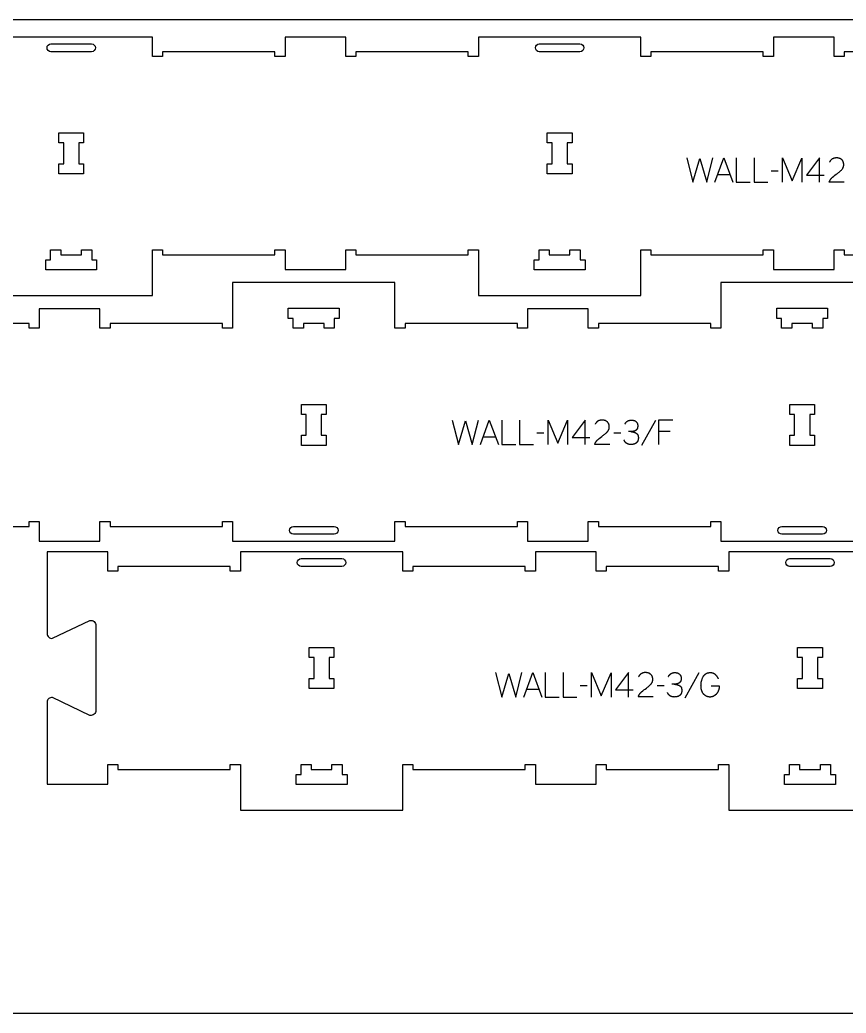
# Model space of a CAD drawing. Extents: x -13885 to -10701, y -27186 to -19593.
# Drawn here: x -12674 to -11659, y -24157 to -22937 of the extents above; entities that cross this region are included whole.
import ezdxf

# ---------------------------------------------------------------- set-up
doc = ezdxf.new("R2010")
doc.units = 0
for name, color, linetype in [('0_SHEET_SPRUCEPLY_2440X122', 1, 'CONTINUOUS'), ('1_ANYTOOL_1MMDEEP_LABELS_S', 2, 'CONTINUOUS'), ('3_ANYTOOL_CUTTHROUGH_INSID', 4, 'CONTINUOUS'), ('4_ANYTOOL_CUTTHROUGH_OUTSI', 5, 'CONTINUOUS')]:
    doc.layers.add(name, color=color, linetype=linetype)

msp = doc.modelspace()

# ---------------------------------------------------------------- linework, layer by layer
at = {"layer": '0_SHEET_SPRUCEPLY_2440X122'}
msp.add_lwpolyline([(-13513.1, -22936.7), (-13513.1, -24156.7), (-11073.1, -24156.7), (-11073.1, -22936.7)], close=True, dxfattribs=at)
at = {"layer": '1_ANYTOOL_1MMDEEP_LABELS_S'}
for points in [[(-11854.7, -23106.2), (-11847, -23136.2), (-11838.6, -23107.1), (-11830.1, -23136.2), (-11822.6, -23106.2)], [(-11820, -23136.2), (-11809.1, -23106.2), (-11798.1, -23136.2)], [(-11793.8, -23106.2), (-11793.8, -23136.2), (-11776.7, -23136.2)], [(-11772, -23106.2), (-11772, -23136.2), (-11754.9, -23136.2)], [(-11737.1, -23136.2), (-11737.1, -23106.2), (-11725.1, -23134.6), (-11713.1, -23106.4), (-11713.1, -23136.2)], [(-11691.5, -23136.2), (-11691.5, -23106.2), (-11707.5, -23127.6)], [(-11661.3, -23136.2), (-11679.6, -23136.2), (-11679.5, -23135.7), (-11679.4, -23135.5), (-11679.3, -23135.3), (-11679.2, -23135), (-11679.1, -23134.8), (-11679, -23134.6), (-11678.9, -23134.4), (-11678.8, -23134.2), (-11678.7, -23134), (-11678.6, -23133.8), (-11678.5, -23133.6), (-11678.4, -23133.4), (-11678.3, -23133.2), (-11678.2, -23133), (-11678, -23132.8), (-11677.9, -23132.6), (-11677.8, -23132.4), (-11677.6, -23132.2), (-11677.5, -23132), (-11677.4, -23131.8), (-11677.2, -23131.7), (-11677.1, -23131.5), (-11676.9, -23131.3), (-11676.8, -23131.1), (-11676.6, -23131), (-11676.4, -23130.8), (-11676.3, -23130.6), (-11676.1, -23130.5), (-11675.9, -23130.3), (-11675.6, -23130), (-11674.1, -23128.8), (-11672.6, -23127.6), (-11671.1, -23126.4), (-11669.6, -23125.3), (-11668.8, -23124.8), (-11668.1, -23124.2), (-11667.4, -23123.6), (-11666.7, -23123), (-11666, -23122.4), (-11665.4, -23121.8), (-11664.7, -23121.2), (-11664.1, -23120.6), (-11664, -23120.4), (-11663.8, -23120.3), (-11663.7, -23120.1), (-11663.6, -23120), (-11663.5, -23119.8), (-11663.3, -23119.6), (-11663.2, -23119.5), (-11663.1, -23119.3), (-11663, -23119.1), (-11662.9, -23118.9), (-11662.8, -23118.8), (-11662.7, -23118.6), (-11662.6, -23118.4), (-11662.5, -23118.2), (-11662.4, -23118), (-11662.4, -23117.8), (-11662.3, -23117.6), (-11662.2, -23117.4), (-11662.2, -23117.2), (-11662.1, -23117), (-11662.1, -23116.8), (-11662, -23116.6), (-11662, -23116.4), (-11661.9, -23116.2), (-11661.9, -23116), (-11661.9, -23115.8), (-11661.8, -23115.6), (-11661.8, -23115.4), (-11661.8, -23115.1), (-11661.8, -23114.9), (-11661.8, -23114.7), (-11661.8, -23114.5), (-11661.8, -23114.2), (-11661.8, -23114), (-11661.8, -23113.7), (-11661.8, -23113.5), (-11661.8, -23113.3), (-11661.9, -23113), (-11661.9, -23112.8), (-11661.9, -23112.6), (-11662, -23112.4), (-11662, -23112.1), (-11662.1, -23111.9), (-11662.1, -23111.7), (-11662.2, -23111.5), (-11662.3, -23111.3), (-11662.3, -23111.1), (-11662.4, -23110.9), (-11662.5, -23110.7), (-11662.6, -23110.6), (-11662.7, -23110.4), (-11662.8, -23110.2), (-11662.9, -23110), (-11663, -23109.8), (-11663.1, -23109.7), (-11663.2, -23109.5), (-11663.3, -23109.4), (-11663.4, -23109.2), (-11663.6, -23109), (-11663.7, -23108.9), (-11663.9, -23108.8), (-11664, -23108.6), (-11664.1, -23108.5), (-11664.3, -23108.3), (-11664.5, -23108.2), (-11664.6, -23108.1), (-11664.8, -23108), (-11665, -23107.9), (-11665.1, -23107.7), (-11665.3, -23107.6), (-11665.5, -23107.5), (-11665.7, -23107.4), (-11665.8, -23107.3), (-11666, -23107.2), (-11666.2, -23107.1), (-11666.4, -23107.1), (-11666.6, -23107), (-11666.8, -23106.9), (-11667, -23106.8), (-11667.2, -23106.8), (-11667.4, -23106.7), (-11667.6, -23106.6), (-11667.8, -23106.6), (-11668, -23106.5), (-11668.2, -23106.5), (-11668.4, -23106.5), (-11668.6, -23106.4), (-11668.8, -23106.4), (-11669.1, -23106.3), (-11669.3, -23106.3), (-11669.5, -23106.3), (-11669.7, -23106.3), (-11670, -23106.3), (-11670.2, -23106.3), (-11670.7, -23106.2), (-11671.1, -23106.3), (-11671.4, -23106.3), (-11671.8, -23106.3), (-11672.1, -23106.3), (-11672.5, -23106.4), (-11672.8, -23106.4), (-11673.1, -23106.5), (-11673.4, -23106.6), (-11673.8, -23106.6), (-11673.9, -23106.7), (-11674.1, -23106.7), (-11674.2, -23106.8), (-11674.4, -23106.8), (-11674.5, -23106.9), (-11674.7, -23107), (-11674.8, -23107), (-11674.9, -23107.1), (-11675.1, -23107.2), (-11675.2, -23107.2), (-11675.4, -23107.3), (-11675.5, -23107.4), (-11675.6, -23107.4), (-11675.8, -23107.5), (-11675.9, -23107.6), (-11676, -23107.7), (-11676.2, -23107.8), (-11676.3, -23107.9), (-11676.4, -23107.9), (-11676.5, -23108), (-11676.7, -23108.1), (-11676.8, -23108.2), (-11676.9, -23108.3), (-11677, -23108.4), (-11677.1, -23108.5), (-11677.2, -23108.7), (-11677.4, -23108.8), (-11677.5, -23108.9), (-11677.6, -23109), (-11677.7, -23109.1), (-11677.8, -23109.2), (-11677.9, -23109.4), (-11678.1, -23109.6), (-11678.3, -23109.9), (-11678.5, -23110.1), (-11678.7, -23110.4), (-11678.8, -23110.7), (-11679, -23111), (-11679.2, -23111.3)], [(-11816.5, -23126.7), (-11801.6, -23126.7)], [(-11742.2, -23122.4), (-11751, -23122.4)], [(-11707.5, -23127.6), (-11685.7, -23127.6)], [(-12142.8, -23428.3), (-12135, -23458.3), (-12126.6, -23429.2), (-12118.1, -23458.3), (-12110.6, -23428.3)], [(-12108, -23458.3), (-12097.2, -23428.3), (-12086.1, -23458.3)], [(-12081.8, -23428.3), (-12081.8, -23458.3), (-12064.7, -23458.3)], [(-12060, -23428.3), (-12060, -23458.3), (-12042.9, -23458.3)], [(-12025.1, -23458.3), (-12025.1, -23428.3), (-12013.1, -23456.7), (-12001.1, -23428.4), (-12001.1, -23458.3)], [(-11979.6, -23458.3), (-11979.5, -23428.2), (-11995.5, -23449.6)], [(-11949.3, -23458.2), (-11967.6, -23458.2), (-11967.5, -23457.7), (-11967.4, -23457.5), (-11967.3, -23457.3), (-11967.2, -23457.1), (-11967.2, -23456.9), (-11967.1, -23456.6), (-11967, -23456.4), (-11966.9, -23456.2), (-11966.8, -23456), (-11966.7, -23455.8), (-11966.5, -23455.6), (-11966.4, -23455.4), (-11966.3, -23455.2), (-11966.2, -23455), (-11966.1, -23454.8), (-11965.9, -23454.6), (-11965.8, -23454.4), (-11965.7, -23454.3), (-11965.5, -23454.1), (-11965.4, -23453.9), (-11965.2, -23453.7), (-11965.1, -23453.5), (-11964.9, -23453.4), (-11964.8, -23453.2), (-11964.6, -23453), (-11964.5, -23452.8), (-11964.3, -23452.7), (-11964.1, -23452.5), (-11963.9, -23452.4), (-11963.6, -23452), (-11962.1, -23450.8), (-11960.6, -23449.6), (-11959.1, -23448.5), (-11957.6, -23447.4), (-11956.8, -23446.8), (-11956.1, -23446.2), (-11955.4, -23445.6), (-11954.7, -23445.1), (-11954, -23444.5), (-11953.4, -23443.9), (-11952.8, -23443.3), (-11952.2, -23442.6), (-11952, -23442.5), (-11951.9, -23442.3), (-11951.7, -23442.2), (-11951.6, -23442), (-11951.5, -23441.8), (-11951.4, -23441.7), (-11951.2, -23441.5), (-11951.1, -23441.3), (-11951, -23441.1), (-11950.9, -23441), (-11950.8, -23440.8), (-11950.7, -23440.6), (-11950.6, -23440.4), (-11950.6, -23440.2), (-11950.5, -23440.1), (-11950.4, -23439.9), (-11950.3, -23439.7), (-11950.3, -23439.5), (-11950.2, -23439.3), (-11950.1, -23439.1), (-11950.1, -23438.9), (-11950, -23438.7), (-11950, -23438.5), (-11950, -23438.3), (-11949.9, -23438), (-11949.9, -23437.8), (-11949.9, -23437.6), (-11949.8, -23437.4), (-11949.8, -23437.2), (-11949.8, -23437), (-11949.8, -23436.7), (-11949.8, -23436.5), (-11949.8, -23436.3), (-11949.8, -23436), (-11949.8, -23435.8), (-11949.9, -23435.5), (-11949.9, -23435.3), (-11949.9, -23435.1), (-11949.9, -23434.8), (-11950, -23434.6), (-11950, -23434.4), (-11950.1, -23434.2), (-11950.1, -23434), (-11950.2, -23433.8), (-11950.2, -23433.6), (-11950.3, -23433.4), (-11950.4, -23433.2), (-11950.4, -23433), (-11950.5, -23432.8), (-11950.6, -23432.6), (-11950.7, -23432.4), (-11950.8, -23432.2), (-11950.9, -23432.1), (-11951, -23431.9), (-11951.1, -23431.7), (-11951.2, -23431.6), (-11951.4, -23431.4), (-11951.5, -23431.2), (-11951.6, -23431.1), (-11951.7, -23430.9), (-11951.9, -23430.8), (-11952, -23430.7), (-11952.2, -23430.5), (-11952.3, -23430.4), (-11952.5, -23430.3), (-11952.7, -23430.1), (-11952.8, -23430), (-11953, -23429.9), (-11953.2, -23429.8), (-11953.3, -23429.7), (-11953.5, -23429.6), (-11953.7, -23429.5), (-11953.9, -23429.4), (-11954, -23429.3), (-11954.2, -23429.2), (-11954.4, -23429.1), (-11954.6, -23429), (-11954.8, -23428.9), (-11955, -23428.9), (-11955.2, -23428.8), (-11955.4, -23428.7), (-11955.6, -23428.7), (-11955.8, -23428.6), (-11956, -23428.6), (-11956.2, -23428.5), (-11956.4, -23428.5), (-11956.7, -23428.4), (-11956.9, -23428.4), (-11957.1, -23428.4), (-11957.3, -23428.4), (-11957.6, -23428.3), (-11957.8, -23428.3), (-11958, -23428.3), (-11958.2, -23428.3), (-11958.7, -23428.3), (-11959.1, -23428.3), (-11959.5, -23428.3), (-11959.8, -23428.3), (-11960.2, -23428.4), (-11960.5, -23428.4), (-11960.8, -23428.5), (-11961.2, -23428.5), (-11961.5, -23428.6), (-11961.8, -23428.7), (-11961.9, -23428.7), (-11962.1, -23428.8), (-11962.2, -23428.8), (-11962.4, -23428.9), (-11962.5, -23428.9), (-11962.7, -23429), (-11962.8, -23429.1), (-11963, -23429.1), (-11963.1, -23429.2), (-11963.3, -23429.3), (-11963.4, -23429.3), (-11963.5, -23429.4), (-11963.7, -23429.5), (-11963.8, -23429.6), (-11963.9, -23429.6), (-11964.1, -23429.7), (-11964.2, -23429.8), (-11964.3, -23429.9), (-11964.4, -23430), (-11964.6, -23430.1), (-11964.7, -23430.2), (-11964.8, -23430.3), (-11964.9, -23430.4), (-11965, -23430.5), (-11965.2, -23430.6), (-11965.3, -23430.7), (-11965.4, -23430.8), (-11965.5, -23430.9), (-11965.6, -23431), (-11965.7, -23431.2), (-11965.8, -23431.3), (-11965.9, -23431.4), (-11966.1, -23431.6), (-11966.3, -23431.9), (-11966.5, -23432.2), (-11966.7, -23432.5), (-11966.9, -23432.8), (-11967, -23433.1), (-11967.2, -23433.4)], [(-11930.7, -23433.2), (-11930.5, -23432.9), (-11930.3, -23432.6), (-11930.2, -23432.3), (-11930, -23432.1), (-11929.8, -23431.8), (-11929.6, -23431.5), (-11929.4, -23431.3), (-11929.3, -23431.2), (-11929.2, -23431.1), (-11929.1, -23430.9), (-11929, -23430.8), (-11928.9, -23430.7), (-11928.8, -23430.6), (-11928.7, -23430.5), (-11928.6, -23430.4), (-11928.5, -23430.3), (-11928.3, -23430.2), (-11928.2, -23430.1), (-11928.1, -23430), (-11928, -23429.9), (-11927.9, -23429.8), (-11927.7, -23429.8), (-11927.6, -23429.7), (-11927.5, -23429.6), (-11927.4, -23429.5), (-11927.2, -23429.4), (-11927.1, -23429.4), (-11927, -23429.3), (-11926.8, -23429.2), (-11926.7, -23429.2), (-11926.6, -23429.1), (-11926.4, -23429), (-11926.3, -23429), (-11926.1, -23428.9), (-11926, -23428.9), (-11925.9, -23428.8), (-11925.7, -23428.8), (-11925.6, -23428.7), (-11925.4, -23428.7), (-11925.1, -23428.6), (-11924.8, -23428.5), (-11924.5, -23428.5), (-11924.2, -23428.4), (-11923.8, -23428.4), (-11923.5, -23428.3), (-11923.2, -23428.3), (-11922.8, -23428.3), (-11922.5, -23428.3), (-11922.3, -23428.3), (-11922, -23428.3), (-11921.8, -23428.3), (-11921.6, -23428.3), (-11921.4, -23428.3), (-11921.2, -23428.3), (-11921, -23428.4), (-11920.9, -23428.4), (-11920.7, -23428.4), (-11920.5, -23428.5), (-11920.3, -23428.5), (-11920.1, -23428.5), (-11919.9, -23428.6), (-11919.7, -23428.6), (-11919.6, -23428.7), (-11919.4, -23428.8), (-11919.2, -23428.8), (-11919.1, -23428.9), (-11918.9, -23428.9), (-11918.7, -23429), (-11918.6, -23429.1), (-11918.4, -23429.2), (-11918.3, -23429.3), (-11918.1, -23429.3), (-11917.9, -23429.4), (-11917.8, -23429.5), (-11917.7, -23429.6), (-11917.5, -23429.7), (-11917.4, -23429.8), (-11917.2, -23429.9), (-11917.1, -23430.1), (-11917, -23430.2), (-11916.8, -23430.3), (-11916.7, -23430.4), (-11916.6, -23430.5), (-11916.5, -23430.7), (-11916.4, -23430.8), (-11916.2, -23430.9), (-11916.1, -23431.1), (-11916, -23431.2), (-11915.9, -23431.4), (-11915.8, -23431.5), (-11915.8, -23431.7), (-11915.7, -23431.8), (-11915.6, -23432), (-11915.5, -23432.1), (-11915.4, -23432.3), (-11915.4, -23432.4), (-11915.3, -23432.6), (-11915.3, -23432.8), (-11915.2, -23433), (-11915.2, -23433.1), (-11915.1, -23433.3), (-11915.1, -23433.5), (-11915, -23433.7), (-11915, -23433.9), (-11915, -23434.1), (-11914.9, -23434.3), (-11914.9, -23434.5), (-11914.9, -23434.7), (-11914.9, -23434.9), (-11914.9, -23435.1), (-11914.9, -23435.3), (-11914.9, -23435.9), (-11914.9, -23436.2), (-11914.9, -23436.5), (-11915, -23436.8), (-11915, -23437.1), (-11915, -23437.3), (-11915, -23437.4), (-11915.1, -23437.6), (-11915.1, -23437.7), (-11915.1, -23437.8), (-11915.2, -23438), (-11915.2, -23438.1), (-11915.2, -23438.2), (-11915.3, -23438.4), (-11915.3, -23438.5), (-11915.4, -23438.6), (-11915.4, -23438.7), (-11915.5, -23438.8), (-11915.5, -23439), (-11915.6, -23439.1), (-11915.6, -23439.2), (-11915.7, -23439.3), (-11915.8, -23439.4), (-11915.8, -23439.5), (-11915.9, -23439.6), (-11916, -23439.7), (-11916, -23439.8), (-11916.2, -23439.9), (-11916.3, -23440.1), (-11916.5, -23440.3), (-11916.7, -23440.4), (-11916.7, -23440.5), (-11916.8, -23440.6), (-11916.9, -23440.7), (-11917, -23440.7), (-11917.1, -23440.8), (-11917.2, -23440.9), (-11917.2, -23440.9), (-11917.3, -23441), (-11917.4, -23441.1), (-11917.5, -23441.1), (-11917.6, -23441.2), (-11917.7, -23441.3), (-11917.8, -23441.3), (-11917.9, -23441.4), (-11918, -23441.4), (-11918.1, -23441.5), (-11918.2, -23441.5), (-11918.3, -23441.6), (-11918.4, -23441.6), (-11918.5, -23441.7), (-11918.6, -23441.7), (-11918.7, -23441.7), (-11918.9, -23441.8), (-11919.1, -23441.9), (-11919.3, -23442), (-11919.6, -23442), (-11919.8, -23442.1), (-11920, -23442.1), (-11920.2, -23442.2), (-11920.5, -23442.2), (-11920.7, -23442.3), (-11920.9, -23442.3), (-11921.2, -23442.4), (-11921.4, -23442.4), (-11921.6, -23442.4), (-11921.9, -23442.4), (-11922.1, -23442.4), (-11922.4, -23442.5), (-11922.6, -23442.5), (-11926.3, -23442.5)], [(-11893.1, -23428.8), (-11910.3, -23459.5)], [(-11871.9, -23428.3), (-11889.5, -23428.3), (-11889.5, -23458.3)], [(-12030.3, -23444.4), (-12039, -23444.5)], [(-11935.6, -23444.4), (-11944.4, -23444.5)], [(-11923.5, -23442.5), (-11923.1, -23442.5), (-11922.7, -23442.6), (-11922.2, -23442.6), (-11921.8, -23442.7), (-11921.4, -23442.8), (-11921, -23442.8), (-11920.6, -23442.9), (-11920.2, -23443), (-11919.8, -23443.1), (-11919.4, -23443.3), (-11919, -23443.4), (-11918.6, -23443.6), (-11918.2, -23443.7), (-11917.8, -23443.9), (-11917.4, -23444.1), (-11917.1, -23444.2), (-11916.9, -23444.3), (-11916.7, -23444.5), (-11916.6, -23444.5), (-11916.5, -23444.6), (-11916.5, -23444.6), (-11916.4, -23444.7), (-11916.3, -23444.7), (-11916.2, -23444.8), (-11916.1, -23444.9), (-11916.1, -23444.9), (-11916, -23445), (-11915.9, -23445), (-11915.8, -23445.1), (-11915.8, -23445.2), (-11915.7, -23445.3), (-11915.6, -23445.3), (-11915.6, -23445.4), (-11915.5, -23445.5), (-11915.4, -23445.5), (-11915.4, -23445.6), (-11915.3, -23445.7), (-11915.3, -23445.8), (-11915.2, -23445.8), (-11915.2, -23445.9), (-11915.1, -23446), (-11915, -23446.1), (-11915, -23446.2), (-11914.9, -23446.3), (-11914.9, -23446.3), (-11914.9, -23446.4), (-11914.8, -23446.5), (-11914.8, -23446.6), (-11914.7, -23446.7), (-11914.7, -23446.8), (-11914.6, -23446.9), (-11914.6, -23447), (-11914.5, -23447.2), (-11914.5, -23447.4), (-11914.4, -23447.6), (-11914.3, -23447.8), (-11914.3, -23448), (-11914.3, -23448.2), (-11914.2, -23448.4), (-11914.2, -23448.6), (-11914.2, -23448.9), (-11914.1, -23449.1), (-11914.1, -23449.3), (-11914.1, -23449.6), (-11914.1, -23449.8), (-11914.1, -23450.1), (-11914.1, -23450.4), (-11914.1, -23450.7), (-11914.1, -23450.9), (-11914.2, -23451.2), (-11914.2, -23451.4), (-11914.2, -23451.7), (-11914.3, -23451.9), (-11914.3, -23452.2), (-11914.4, -23452.4), (-11914.4, -23452.6), (-11914.5, -23452.9), (-11914.5, -23453.1), (-11914.6, -23453.3), (-11914.7, -23453.5), (-11914.7, -23453.7), (-11914.8, -23453.9), (-11914.9, -23454.1), (-11915, -23454.3), (-11915.1, -23454.5), (-11915.2, -23454.7), (-11915.3, -23454.8), (-11915.4, -23455), (-11915.5, -23455.2), (-11915.6, -23455.3), (-11915.8, -23455.5), (-11915.9, -23455.6), (-11915.9, -23455.7), (-11916, -23455.8), (-11916.1, -23455.8), (-11916.2, -23455.9), (-11916.2, -23456), (-11916.3, -23456.1), (-11916.4, -23456.1), (-11916.4, -23456.2), (-11916.6, -23456.3), (-11916.8, -23456.4), (-11916.9, -23456.5), (-11917.1, -23456.7), (-11917.2, -23456.8), (-11917.4, -23456.9), (-11917.6, -23457), (-11917.8, -23457.1), (-11918, -23457.2), (-11918.1, -23457.3), (-11918.3, -23457.4), (-11918.5, -23457.4), (-11918.7, -23457.5), (-11918.9, -23457.6), (-11919.1, -23457.7), (-11919.3, -23457.7), (-11919.5, -23457.8), (-11919.7, -23457.8), (-11920, -23457.9), (-11920.2, -23458), (-11920.4, -23458), (-11920.6, -23458), (-11920.9, -23458.1), (-11921.1, -23458.1), (-11921.3, -23458.2), (-11921.8, -23458.2), (-11922.3, -23458.3), (-11922.8, -23458.3), (-11923.4, -23458.3), (-11923.7, -23458.3), (-11924.1, -23458.3), (-11924.5, -23458.2), (-11924.8, -23458.2), (-11925.2, -23458.1), (-11925.4, -23458.1), (-11925.5, -23458.1), (-11925.7, -23458), (-11925.9, -23458), (-11926, -23458), (-11926.2, -23457.9), (-11926.4, -23457.9), (-11926.5, -23457.8), (-11926.7, -23457.8), (-11926.8, -23457.7), (-11927, -23457.7), (-11927.1, -23457.6), (-11927.3, -23457.5), (-11927.4, -23457.5), (-11927.6, -23457.4), (-11927.7, -23457.3), (-11927.9, -23457.3), (-11928, -23457.2), (-11928.2, -23457.1), (-11928.3, -23457), (-11928.4, -23456.9), (-11928.6, -23456.9), (-11928.7, -23456.8), (-11928.8, -23456.7), (-11928.9, -23456.6), (-11929.1, -23456.5), (-11929.2, -23456.4), (-11929.3, -23456.3), (-11929.4, -23456.2), (-11929.5, -23456.1), (-11929.7, -23455.9), (-11929.8, -23455.8), (-11929.9, -23455.7), (-11930, -23455.6), (-11930.1, -23455.5), (-11930.2, -23455.3), (-11930.3, -23455.2), (-11930.4, -23455.1), (-11930.5, -23454.9), (-11930.6, -23454.8), (-11930.7, -23454.7), (-11930.8, -23454.5), (-11930.9, -23454.4), (-11931, -23454.2), (-11931.1, -23453.9), (-11931.3, -23453.6), (-11931.5, -23453.3), (-11931.6, -23452.9), (-11931.8, -23452.6)], [(-11875, -23442.3), (-11889.5, -23442.3)], [(-12104.6, -23448.7), (-12089.7, -23448.7)], [(-11995.5, -23449.6), (-11973.8, -23449.6)], [(-12089.4, -23738.5), (-12081.7, -23768.5), (-12073.2, -23739.4), (-12064.7, -23768.5), (-12057.2, -23738.5)], [(-12054.7, -23768.5), (-12043.8, -23738.5), (-12032.7, -23768.5)], [(-12028.4, -23738.5), (-12028.4, -23768.5), (-12011.3, -23768.5)], [(-12006.6, -23738.5), (-12006.6, -23768.5), (-11989.5, -23768.5)], [(-11971.7, -23768.5), (-11971.7, -23738.5), (-11959.7, -23766.8), (-11947.7, -23738.6), (-11947.7, -23768.5)], [(-11926.2, -23768.5), (-11926.1, -23738.4), (-11942.2, -23759.8)], [(-11896, -23768.4), (-11914.3, -23768.4), (-11914.1, -23767.9), (-11914, -23767.7), (-11914, -23767.5), (-11913.9, -23767.2), (-11913.8, -23767), (-11913.7, -23766.8), (-11913.6, -23766.6), (-11913.5, -23766.4), (-11913.4, -23766.2), (-11913.3, -23766), (-11913.2, -23765.8), (-11913.1, -23765.6), (-11912.9, -23765.4), (-11912.8, -23765.2), (-11912.7, -23765), (-11912.6, -23764.8), (-11912.4, -23764.6), (-11912.3, -23764.4), (-11912.2, -23764.2), (-11912, -23764.1), (-11911.9, -23763.9), (-11911.7, -23763.7), (-11911.6, -23763.5), (-11911.4, -23763.4), (-11911.2, -23763.2), (-11911.1, -23763), (-11910.9, -23762.8), (-11910.7, -23762.7), (-11910.6, -23762.5), (-11910.2, -23762.2), (-11908.7, -23761), (-11907.2, -23759.8), (-11905.7, -23758.7), (-11904.2, -23757.5), (-11903.5, -23757), (-11902.7, -23756.4), (-11902, -23755.8), (-11901.3, -23755.2), (-11900.7, -23754.6), (-11900, -23754), (-11899.4, -23753.4), (-11898.8, -23752.8), (-11898.6, -23752.7), (-11898.5, -23752.5), (-11898.4, -23752.3), (-11898.2, -23752.2), (-11898.1, -23752), (-11898, -23751.8), (-11897.9, -23751.7), (-11897.8, -23751.5), (-11897.6, -23751.3), (-11897.5, -23751.1), (-11897.4, -23751), (-11897.3, -23750.8), (-11897.3, -23750.6), (-11897.2, -23750.4), (-11897.1, -23750.2), (-11897, -23750), (-11896.9, -23749.8), (-11896.9, -23749.6), (-11896.8, -23749.4), (-11896.8, -23749.2), (-11896.7, -23749), (-11896.7, -23748.8), (-11896.6, -23748.6), (-11896.6, -23748.4), (-11896.5, -23748.2), (-11896.5, -23748), (-11896.5, -23747.8), (-11896.5, -23747.6), (-11896.4, -23747.4), (-11896.4, -23747.1), (-11896.4, -23746.9), (-11896.4, -23746.7), (-11896.4, -23746.4), (-11896.4, -23746.2), (-11896.5, -23745.9), (-11896.5, -23745.7), (-11896.5, -23745.5), (-11896.5, -23745.2), (-11896.5, -23745), (-11896.6, -23744.8), (-11896.6, -23744.6), (-11896.7, -23744.3), (-11896.7, -23744.1), (-11896.8, -23743.9), (-11896.8, -23743.7), (-11896.9, -23743.5), (-11897, -23743.3), (-11897.1, -23743.1), (-11897.1, -23742.9), (-11897.2, -23742.8), (-11897.3, -23742.6), (-11897.4, -23742.4), (-11897.5, -23742.2), (-11897.6, -23742.1), (-11897.7, -23741.9), (-11897.9, -23741.7), (-11898, -23741.6), (-11898.1, -23741.4), (-11898.2, -23741.3), (-11898.4, -23741.1), (-11898.5, -23741), (-11898.7, -23740.8), (-11898.8, -23740.7), (-11899, -23740.6), (-11899.1, -23740.4), (-11899.3, -23740.3), (-11899.4, -23740.2), (-11899.6, -23740.1), (-11899.8, -23739.9), (-11900, -23739.8), (-11900.1, -23739.7), (-11900.3, -23739.6), (-11900.5, -23739.5), (-11900.7, -23739.4), (-11900.9, -23739.4), (-11901, -23739.3), (-11901.2, -23739.2), (-11901.4, -23739.1), (-11901.6, -23739), (-11901.8, -23739), (-11902, -23738.9), (-11902.2, -23738.9), (-11902.4, -23738.8), (-11902.6, -23738.7), (-11902.8, -23738.7), (-11903.1, -23738.7), (-11903.3, -23738.6), (-11903.5, -23738.6), (-11903.7, -23738.6), (-11903.9, -23738.5), (-11904.2, -23738.5), (-11904.4, -23738.5), (-11904.6, -23738.5), (-11904.9, -23738.5), (-11905.3, -23738.5), (-11905.7, -23738.5), (-11906.1, -23738.5), (-11906.4, -23738.5), (-11906.8, -23738.5), (-11907.1, -23738.6), (-11907.4, -23738.6), (-11907.8, -23738.7), (-11908.1, -23738.8), (-11908.4, -23738.9), (-11908.6, -23738.9), (-11908.7, -23738.9), (-11908.9, -23739), (-11909, -23739.1), (-11909.2, -23739.1), (-11909.3, -23739.2), (-11909.5, -23739.2), (-11909.6, -23739.3), (-11909.7, -23739.4), (-11909.9, -23739.4), (-11910, -23739.5), (-11910.2, -23739.6), (-11910.3, -23739.6), (-11910.4, -23739.7), (-11910.6, -23739.8), (-11910.7, -23739.9), (-11910.8, -23740), (-11910.9, -23740.1), (-11911.1, -23740.2), (-11911.2, -23740.2), (-11911.3, -23740.3), (-11911.4, -23740.4), (-11911.5, -23740.5), (-11911.7, -23740.6), (-11911.8, -23740.8), (-11911.9, -23740.9), (-11912, -23741), (-11912.1, -23741.1), (-11912.2, -23741.2), (-11912.3, -23741.3), (-11912.4, -23741.4), (-11912.5, -23741.6), (-11912.7, -23741.8), (-11912.9, -23742.1), (-11913.1, -23742.4), (-11913.3, -23742.6), (-11913.5, -23742.9), (-11913.7, -23743.2), (-11913.8, -23743.6)], [(-11877.3, -23743.4), (-11877.1, -23743.1), (-11876.9, -23742.8), (-11876.8, -23742.5), (-11876.6, -23742.2), (-11876.4, -23742), (-11876.2, -23741.7), (-11876, -23741.5), (-11875.9, -23741.3), (-11875.8, -23741.2), (-11875.7, -23741.1), (-11875.6, -23741), (-11875.5, -23740.9), (-11875.4, -23740.8), (-11875.3, -23740.7), (-11875.2, -23740.6), (-11875.1, -23740.5), (-11875, -23740.4), (-11874.8, -23740.3), (-11874.7, -23740.2), (-11874.6, -23740.1), (-11874.5, -23740), (-11874.4, -23739.9), (-11874.2, -23739.8), (-11874.1, -23739.8), (-11874, -23739.7), (-11873.9, -23739.6), (-11873.7, -23739.5), (-11873.6, -23739.5), (-11873.5, -23739.4), (-11873.3, -23739.3), (-11873.2, -23739.3), (-11873, -23739.2), (-11872.9, -23739.1), (-11872.8, -23739.1), (-11872.6, -23739), (-11872.5, -23739), (-11872.3, -23738.9), (-11872.2, -23738.9), (-11872, -23738.8), (-11871.7, -23738.8), (-11871.4, -23738.7), (-11871.1, -23738.6), (-11870.8, -23738.6), (-11870.5, -23738.5), (-11870.1, -23738.5), (-11869.8, -23738.5), (-11869.4, -23738.5), (-11869.1, -23738.5), (-11868.9, -23738.5), (-11868.7, -23738.5), (-11868.5, -23738.5), (-11868.3, -23738.5), (-11868.1, -23738.5), (-11867.9, -23738.5), (-11867.7, -23738.5), (-11867.5, -23738.6), (-11867.3, -23738.6), (-11867.1, -23738.6), (-11866.9, -23738.7), (-11866.7, -23738.7), (-11866.5, -23738.8), (-11866.4, -23738.8), (-11866.2, -23738.9), (-11866, -23738.9), (-11865.8, -23739), (-11865.7, -23739), (-11865.5, -23739.1), (-11865.3, -23739.2), (-11865.2, -23739.3), (-11865, -23739.3), (-11864.9, -23739.4), (-11864.7, -23739.5), (-11864.6, -23739.6), (-11864.4, -23739.7), (-11864.3, -23739.8), (-11864.1, -23739.9), (-11864, -23740), (-11863.8, -23740.1), (-11863.7, -23740.2), (-11863.6, -23740.3), (-11863.4, -23740.5), (-11863.3, -23740.6), (-11863.2, -23740.7), (-11863.1, -23740.8), (-11863, -23741), (-11862.9, -23741.1), (-11862.8, -23741.2), (-11862.7, -23741.4), (-11862.6, -23741.5), (-11862.5, -23741.7), (-11862.4, -23741.8), (-11862.3, -23742), (-11862.2, -23742.1), (-11862.1, -23742.3), (-11862.1, -23742.5), (-11862, -23742.6), (-11861.9, -23742.8), (-11861.9, -23743), (-11861.8, -23743.1), (-11861.8, -23743.3), (-11861.7, -23743.5), (-11861.7, -23743.7), (-11861.6, -23743.9), (-11861.6, -23744.1), (-11861.6, -23744.3), (-11861.6, -23744.4), (-11861.5, -23744.6), (-11861.5, -23744.9), (-11861.5, -23745.1), (-11861.5, -23745.3), (-11861.5, -23745.5), (-11861.5, -23746), (-11861.5, -23746.4), (-11861.5, -23746.7), (-11861.6, -23747), (-11861.6, -23747.3), (-11861.6, -23747.5), (-11861.7, -23747.6), (-11861.7, -23747.7), (-11861.7, -23747.9), (-11861.8, -23748), (-11861.8, -23748.1), (-11861.8, -23748.3), (-11861.9, -23748.4), (-11861.9, -23748.5), (-11862, -23748.7), (-11862, -23748.8), (-11862, -23748.9), (-11862.1, -23749), (-11862.2, -23749.1), (-11862.2, -23749.2), (-11862.3, -23749.3), (-11862.3, -23749.4), (-11862.4, -23749.6), (-11862.5, -23749.7), (-11862.5, -23749.7), (-11862.6, -23749.8), (-11862.7, -23749.9), (-11862.8, -23750.1), (-11863, -23750.3), (-11863.1, -23750.5), (-11863.3, -23750.6), (-11863.4, -23750.7), (-11863.4, -23750.8), (-11863.5, -23750.8), (-11863.6, -23750.9), (-11863.7, -23751), (-11863.8, -23751), (-11863.9, -23751.1), (-11864, -23751.2), (-11864, -23751.2), (-11864.1, -23751.3), (-11864.2, -23751.4), (-11864.3, -23751.4), (-11864.4, -23751.5), (-11864.5, -23751.5), (-11864.6, -23751.6), (-11864.7, -23751.6), (-11864.8, -23751.7), (-11864.9, -23751.7), (-11865, -23751.8), (-11865.1, -23751.8), (-11865.2, -23751.9), (-11865.3, -23751.9), (-11865.5, -23752), (-11865.7, -23752.1), (-11866, -23752.1), (-11866.2, -23752.2), (-11866.4, -23752.3), (-11866.6, -23752.3), (-11866.9, -23752.4), (-11867.1, -23752.4), (-11867.3, -23752.5), (-11867.5, -23752.5), (-11867.8, -23752.5), (-11868, -23752.6), (-11868.3, -23752.6), (-11868.5, -23752.6), (-11868.7, -23752.6), (-11869, -23752.6), (-11869.2, -23752.6), (-11872.9, -23752.7)], [(-11839.7, -23738.9), (-11856.9, -23769.7)], [(-11824.5, -23754.7), (-11814.7, -23754.7), (-11814.8, -23755.5), (-11814.8, -23756.3), (-11814.9, -23756.7), (-11814.9, -23757.1), (-11815, -23757.5), (-11815, -23757.9), (-11815.1, -23758.2), (-11815.2, -23758.6), (-11815.3, -23758.9), (-11815.3, -23759.3), (-11815.4, -23759.6), (-11815.5, -23760), (-11815.6, -23760.3), (-11815.8, -23760.6), (-11815.9, -23760.9), (-11816, -23761.2), (-11816.1, -23761.6), (-11816.3, -23761.8), (-11816.4, -23762.1), (-11816.6, -23762.4), (-11816.7, -23762.7), (-11816.9, -23763), (-11817.1, -23763.2), (-11817.2, -23763.5), (-11817.4, -23763.8), (-11817.6, -23764), (-11817.8, -23764.2), (-11818, -23764.5), (-11818.2, -23764.7), (-11818.5, -23764.9), (-11818.7, -23765.2), (-11818.9, -23765.4), (-11819.1, -23765.6), (-11819.3, -23765.8), (-11819.6, -23765.9), (-11819.8, -23766.1), (-11820, -23766.3), (-11820.3, -23766.5), (-11820.5, -23766.6), (-11820.7, -23766.8), (-11821, -23766.9), (-11821.2, -23767.1), (-11821.4, -23767.2), (-11821.7, -23767.3), (-11821.9, -23767.5), (-11822.1, -23767.6), (-11822.4, -23767.7), (-11822.6, -23767.8), (-11822.9, -23767.9), (-11823.1, -23768), (-11823.4, -23768.1), (-11823.6, -23768.1), (-11823.9, -23768.2), (-11824.1, -23768.3), (-11824.4, -23768.3), (-11824.6, -23768.4), (-11824.9, -23768.4), (-11825.1, -23768.4), (-11825.4, -23768.5), (-11825.6, -23768.5), (-11825.9, -23768.5), (-11826.1, -23768.5), (-11826.4, -23768.5), (-11826.7, -23768.5), (-11826.9, -23768.5), (-11827.2, -23768.4), (-11827.4, -23768.4), (-11827.7, -23768.4), (-11827.9, -23768.3), (-11828.2, -23768.3), (-11828.4, -23768.2), (-11828.7, -23768.2), (-11828.9, -23768.1), (-11829.2, -23768), (-11829.4, -23767.9), (-11829.6, -23767.8), (-11829.9, -23767.7), (-11830.1, -23767.6), (-11830.4, -23767.5), (-11830.6, -23767.4), (-11830.8, -23767.3), (-11831.1, -23767.1), (-11831.3, -23767), (-11831.5, -23766.9), (-11831.7, -23766.7), (-11832, -23766.5), (-11832.2, -23766.4), (-11832.4, -23766.2), (-11832.6, -23766), (-11832.9, -23765.8), (-11833.1, -23765.6), (-11833.3, -23765.4), (-11833.5, -23765.2), (-11833.7, -23765), (-11833.9, -23764.8), (-11834.1, -23764.5), (-11834.3, -23764.3), (-11834.5, -23764), (-11834.7, -23763.8), (-11834.9, -23763.5), (-11835.1, -23763.2), (-11835.2, -23763), (-11835.4, -23762.7), (-11835.5, -23762.4), (-11835.7, -23762.1), (-11835.8, -23761.8), (-11835.9, -23761.4), (-11836.1, -23761.1), (-11836.2, -23760.8), (-11836.3, -23760.4), (-11836.4, -23760.1), (-11836.5, -23759.7), (-11836.6, -23759.4), (-11836.7, -23759), (-11836.8, -23758.6), (-11836.8, -23758.2), (-11836.9, -23757.9), (-11836.9, -23757.4), (-11837, -23757), (-11837, -23756.6), (-11837.1, -23755.8), (-11837.1, -23754.9), (-11837.2, -23754), (-11837.1, -23753.3), (-11837.1, -23752.6), (-11837.1, -23751.9), (-11837, -23751.3), (-11836.9, -23750.6), (-11836.8, -23749.9), (-11836.6, -23749.3), (-11836.5, -23748.6), (-11836.3, -23748), (-11836.1, -23747.3), (-11835.9, -23746.7), (-11835.7, -23746), (-11835.4, -23745.4), (-11835.1, -23744.8), (-11834.8, -23744.1), (-11834.5, -23743.5), (-11834.3, -23743.2), (-11834.1, -23742.9), (-11833.9, -23742.6), (-11833.8, -23742.3), (-11833.6, -23742), (-11833.4, -23741.9), (-11833.3, -23741.8), (-11833.2, -23741.6), (-11833.1, -23741.5), (-11833, -23741.4), (-11832.9, -23741.3), (-11832.8, -23741.2), (-11832.7, -23741.1), (-11832.6, -23740.9), (-11832.4, -23740.8), (-11832.3, -23740.7), (-11832.2, -23740.6), (-11832.1, -23740.5), (-11832, -23740.4), (-11831.8, -23740.3), (-11831.7, -23740.2), (-11831.6, -23740.1), (-11831.4, -23740), (-11831.3, -23740), (-11831.2, -23739.9), (-11831, -23739.8), (-11830.9, -23739.7), (-11830.7, -23739.6), (-11830.6, -23739.6), (-11830.5, -23739.5), (-11830.3, -23739.4), (-11830.2, -23739.3), (-11830, -23739.3), (-11829.9, -23739.2), (-11829.7, -23739.2), (-11829.5, -23739.1), (-11829.4, -23739), (-11829.1, -23738.9), (-11828.7, -23738.8), (-11828.4, -23738.8), (-11828.1, -23738.7), (-11827.7, -23738.6), (-11827.4, -23738.6), (-11827, -23738.5), (-11826.6, -23738.5), (-11826.2, -23738.5), (-11825.9, -23738.5), (-11825.5, -23738.5), (-11825.2, -23738.5), (-11825, -23738.5), (-11824.8, -23738.5), (-11824.6, -23738.5), (-11824.4, -23738.5), (-11824.2, -23738.5), (-11823.9, -23738.6), (-11823.7, -23738.6), (-11823.5, -23738.6), (-11823.3, -23738.7), (-11823.1, -23738.7), (-11822.9, -23738.8), (-11822.8, -23738.8), (-11822.6, -23738.9), (-11822.4, -23738.9), (-11822.2, -23739), (-11822, -23739.1), (-11821.8, -23739.2), (-11821.7, -23739.3), (-11821.5, -23739.3), (-11821.3, -23739.4), (-11821.1, -23739.5), (-11821, -23739.6), (-11820.8, -23739.7), (-11820.7, -23739.8), (-11820.5, -23739.9), (-11820.3, -23740.1), (-11820.2, -23740.2), (-11820, -23740.3), (-11819.9, -23740.4), (-11819.7, -23740.6), (-11819.6, -23740.7), (-11819.3, -23741), (-11819.1, -23741.3), (-11818.8, -23741.6), (-11818.5, -23741.9), (-11818.3, -23742.2), (-11818, -23742.5), (-11817.8, -23742.8), (-11817.6, -23743.1), (-11817.3, -23743.5), (-11817.1, -23743.8), (-11816.9, -23744.1), (-11816.7, -23744.5), (-11816.5, -23744.8), (-11816.3, -23745.2), (-11816.1, -23745.5), (-11815.9, -23745.9)], [(-11870.2, -23752.7), (-11869.7, -23752.7), (-11869.3, -23752.7), (-11868.9, -23752.8), (-11868.4, -23752.9), (-11868, -23752.9), (-11867.6, -23753), (-11867.2, -23753.1), (-11866.8, -23753.2), (-11866.4, -23753.3), (-11866, -23753.4), (-11865.6, -23753.6), (-11865.2, -23753.7), (-11864.8, -23753.9), (-11864.4, -23754), (-11864.1, -23754.2), (-11863.7, -23754.4), (-11863.5, -23754.5), (-11863.3, -23754.6), (-11863.2, -23754.7), (-11863.2, -23754.7), (-11863.1, -23754.8), (-11863, -23754.8), (-11862.9, -23754.9), (-11862.8, -23755), (-11862.8, -23755), (-11862.7, -23755.1), (-11862.6, -23755.2), (-11862.5, -23755.2), (-11862.5, -23755.3), (-11862.4, -23755.4), (-11862.3, -23755.4), (-11862.3, -23755.5), (-11862.2, -23755.6), (-11862.1, -23755.6), (-11862.1, -23755.7), (-11862, -23755.8), (-11861.9, -23755.9), (-11861.9, -23755.9), (-11861.8, -23756), (-11861.8, -23756.1), (-11861.7, -23756.2), (-11861.7, -23756.3), (-11861.6, -23756.3), (-11861.6, -23756.4), (-11861.5, -23756.5), (-11861.5, -23756.6), (-11861.4, -23756.7), (-11861.4, -23756.8), (-11861.3, -23756.9), (-11861.3, -23757), (-11861.3, -23757), (-11861.2, -23757.1), (-11861.1, -23757.3), (-11861.1, -23757.5), (-11861, -23757.7), (-11861, -23757.9), (-11860.9, -23758.1), (-11860.9, -23758.4), (-11860.8, -23758.6), (-11860.8, -23758.8), (-11860.8, -23759), (-11860.8, -23759.3), (-11860.7, -23759.5), (-11860.7, -23759.8), (-11860.7, -23760), (-11860.7, -23760.3), (-11860.7, -23760.6), (-11860.8, -23760.8), (-11860.8, -23761.1), (-11860.8, -23761.4), (-11860.8, -23761.6), (-11860.8, -23761.9), (-11860.9, -23762.1), (-11860.9, -23762.3), (-11861, -23762.6), (-11861, -23762.8), (-11861.1, -23763), (-11861.1, -23763.2), (-11861.2, -23763.5), (-11861.3, -23763.7), (-11861.4, -23763.9), (-11861.4, -23764.1), (-11861.5, -23764.3), (-11861.6, -23764.5), (-11861.7, -23764.6), (-11861.8, -23764.8), (-11861.9, -23765), (-11862, -23765.2), (-11862.1, -23765.3), (-11862.2, -23765.5), (-11862.4, -23765.7), (-11862.5, -23765.8), (-11862.6, -23765.9), (-11862.6, -23765.9), (-11862.7, -23766), (-11862.8, -23766.1), (-11862.8, -23766.2), (-11862.9, -23766.2), (-11863, -23766.3), (-11863.1, -23766.4), (-11863.2, -23766.5), (-11863.4, -23766.6), (-11863.5, -23766.7), (-11863.7, -23766.8), (-11863.9, -23766.9), (-11864, -23767), (-11864.2, -23767.1), (-11864.4, -23767.2), (-11864.6, -23767.3), (-11864.8, -23767.4), (-11864.9, -23767.5), (-11865.1, -23767.6), (-11865.3, -23767.7), (-11865.5, -23767.8), (-11865.7, -23767.8), (-11865.9, -23767.9), (-11866.2, -23768), (-11866.4, -23768), (-11866.6, -23768.1), (-11866.8, -23768.1), (-11867, -23768.2), (-11867.3, -23768.2), (-11867.5, -23768.3), (-11867.7, -23768.3), (-11868, -23768.3), (-11868.4, -23768.4), (-11868.9, -23768.4), (-11869.5, -23768.4), (-11870, -23768.5), (-11870.4, -23768.4), (-11870.7, -23768.4), (-11871.1, -23768.4), (-11871.5, -23768.4), (-11871.8, -23768.3), (-11872, -23768.3), (-11872.2, -23768.3), (-11872.3, -23768.2), (-11872.5, -23768.2), (-11872.7, -23768.1), (-11872.8, -23768.1), (-11873, -23768), (-11873.1, -23768), (-11873.3, -23767.9), (-11873.5, -23767.9), (-11873.6, -23767.8), (-11873.8, -23767.8), (-11873.9, -23767.7), (-11874.1, -23767.6), (-11874.2, -23767.6), (-11874.3, -23767.5), (-11874.5, -23767.4), (-11874.6, -23767.4), (-11874.8, -23767.3), (-11874.9, -23767.2), (-11875, -23767.1), (-11875.2, -23767), (-11875.3, -23766.9), (-11875.4, -23766.8), (-11875.6, -23766.7), (-11875.7, -23766.6), (-11875.8, -23766.5), (-11875.9, -23766.4), (-11876, -23766.3), (-11876.2, -23766.2), (-11876.3, -23766.1), (-11876.4, -23766), (-11876.5, -23765.9), (-11876.6, -23765.8), (-11876.7, -23765.6), (-11876.8, -23765.5), (-11876.9, -23765.4), (-11877, -23765.2), (-11877.1, -23765.1), (-11877.2, -23765), (-11877.3, -23764.8), (-11877.4, -23764.7), (-11877.5, -23764.5), (-11877.6, -23764.4), (-11877.8, -23764.1), (-11877.9, -23763.8), (-11878.1, -23763.4), (-11878.2, -23763.1), (-11878.4, -23762.8)], [(-12051.2, -23758.9), (-12036.3, -23758.9)], [(-11976.9, -23754.6), (-11985.7, -23754.7)], [(-11942.2, -23759.8), (-11920.4, -23759.8)], [(-11882.2, -23754.6), (-11891, -23754.7)]]:
    msp.add_lwpolyline(points, dxfattribs=at)
at = {"layer": '3_ANYTOOL_CUTTHROUGH_INSID', "color": 4}
for points in [[(-12635.8, -22966.3), (-12585.8, -22966.3, -1), (-12585.8, -22975.8), (-12635.8, -22975.8, -1)], [(-12035.8, -22966.3), (-11985.8, -22966.3, -1), (-11985.8, -22975.8), (-12035.8, -22975.8, -1)], [(-12287.8, -23568.5), (-12337.8, -23568.5, -1), (-12337.8, -23559), (-12287.8, -23559, -1)], [(-11687.8, -23568.5), (-11737.8, -23568.5, -1), (-11737.8, -23559), (-11687.8, -23559, -1)], [(-12328.3, -23598.5), (-12278.3, -23598.5, -1), (-12278.3, -23608), (-12328.3, -23608, -1)], [(-11728.3, -23598.5), (-11678.3, -23598.5, -1), (-11678.3, -23608), (-11728.3, -23608, -1)]]:
    msp.add_lwpolyline(points, format="xyb", close=True, dxfattribs=at)
for points in [[(-12620.1, -23113.4), (-12620.1, -23087.9), (-12626.1, -23087.9), (-12626.1, -23075.4), (-12595.6, -23075.4), (-12595.6, -23087.9), (-12601.6, -23087.9), (-12601.6, -23113.4), (-12595.6, -23113.4), (-12595.6, -23125.9), (-12626.1, -23125.9), (-12626.1, -23113.4)], [(-12020.1, -23113.4), (-12020.1, -23087.9), (-12026.1, -23087.9), (-12026.1, -23075.4), (-11995.6, -23075.4), (-11995.6, -23087.9), (-12001.6, -23087.9), (-12001.6, -23113.4), (-11995.6, -23113.4), (-11995.6, -23125.9), (-12026.1, -23125.9), (-12026.1, -23113.4)], [(-12598.1, -23225.3), (-12598.1, -23219.3), (-12585.6, -23219.3), (-12585.6, -23231.3), (-12579.6, -23231.3), (-12579.6, -23243.8), (-12642.1, -23243.8), (-12642.1, -23231.3), (-12636.1, -23231.3), (-12636.1, -23219.3), (-12623.6, -23219.3), (-12623.6, -23225.3)], [(-11998.1, -23225.3), (-11998.1, -23219.3), (-11985.6, -23219.3), (-11985.6, -23231.3), (-11979.6, -23231.3), (-11979.6, -23243.8), (-12042.1, -23243.8), (-12042.1, -23231.3), (-12036.1, -23231.3), (-12036.1, -23219.3), (-12023.6, -23219.3), (-12023.6, -23225.3)], [(-12325.6, -23309.5), (-12325.6, -23315.5), (-12338.1, -23315.5), (-12338.1, -23303.5), (-12344.1, -23303.5), (-12344.1, -23291), (-12281.6, -23291), (-12281.6, -23303.5), (-12287.6, -23303.5), (-12287.6, -23315.5), (-12300.1, -23315.5), (-12300.1, -23309.5)], [(-11725.6, -23309.5), (-11725.6, -23315.5), (-11738.1, -23315.5), (-11738.1, -23303.5), (-11744.1, -23303.5), (-11744.1, -23291), (-11681.6, -23291), (-11681.6, -23303.5), (-11687.6, -23303.5), (-11687.6, -23315.5), (-11700.1, -23315.5), (-11700.1, -23309.5)], [(-12303.6, -23421.5), (-12303.6, -23447), (-12297.6, -23447), (-12297.6, -23459.5), (-12328.1, -23459.5), (-12328.1, -23447), (-12322.1, -23447), (-12322.1, -23421.5), (-12328.1, -23421.5), (-12328.1, -23409), (-12297.6, -23409), (-12297.6, -23421.5)], [(-11703.6, -23421.5), (-11703.6, -23447), (-11697.6, -23447), (-11697.6, -23459.5), (-11728.1, -23459.5), (-11728.1, -23447), (-11722.1, -23447), (-11722.1, -23421.5), (-11728.1, -23421.5), (-11728.1, -23409), (-11697.6, -23409), (-11697.6, -23421.5)], [(-12312.5, -23745.5), (-12312.5, -23720), (-12318.5, -23720), (-12318.5, -23707.5), (-12288, -23707.5), (-12288, -23720), (-12294, -23720), (-12294, -23745.5), (-12288, -23745.5), (-12288, -23758), (-12318.5, -23758), (-12318.5, -23745.5)], [(-11712.5, -23745.5), (-11712.5, -23720), (-11718.5, -23720), (-11718.5, -23707.5), (-11688, -23707.5), (-11688, -23720), (-11694, -23720), (-11694, -23745.5), (-11688, -23745.5), (-11688, -23758), (-11718.5, -23758), (-11718.5, -23745.5)], [(-12290.5, -23857.5), (-12290.5, -23851.5), (-12278, -23851.5), (-12278, -23863.5), (-12272, -23863.5), (-12272, -23876), (-12334.5, -23876), (-12334.5, -23863.5), (-12328.5, -23863.5), (-12328.5, -23851.5), (-12316, -23851.5), (-12316, -23857.5)], [(-11690.5, -23857.5), (-11690.5, -23851.5), (-11678, -23851.5), (-11678, -23863.5), (-11672, -23863.5), (-11672, -23876), (-11734.5, -23876), (-11734.5, -23863.5), (-11728.5, -23863.5), (-11728.5, -23851.5), (-11716, -23851.5), (-11716, -23857.5)]]:
    msp.add_lwpolyline(points, close=True, dxfattribs=at)
at = {"layer": '4_ANYTOOL_CUTTHROUGH_OUTSI', "color": 5}
for points in [[(-11523.1, -22975.8), (-11661.1, -22975.8), (-11661.1, -22981.8), (-11673.6, -22981.8), (-11673.6, -22957.8), (-11748.1, -22957.8), (-11748.1, -22981.6), (-11748.1, -22981.8), (-11760.6, -22981.8), (-11760.6, -22975.8), (-11860.8, -22975.8), (-11898.6, -22975.8), (-11898.6, -22981.8), (-11911.1, -22981.8), (-11911.1, -22981.6), (-11911.1, -22957.8), (-12110.6, -22957.8), (-12110.6, -22981.6), (-12110.6, -22981.8), (-12123.1, -22981.8), (-12123.1, -22975.8), (-12261.1, -22975.8), (-12261.1, -22981.8), (-12273.6, -22981.8), (-12273.6, -22957.8), (-12348.1, -22957.8), (-12348.1, -22981.8), (-12360.6, -22981.8), (-12360.6, -22975.8), (-12498.6, -22975.8), (-12498.6, -22981.8), (-12511.1, -22981.8), (-12511.1, -22957.8), (-12710.6, -22957.8)], [(-12710.6, -23275.3), (-12511.1, -23275.3), (-12511.1, -23219.3), (-12498.6, -23219.3), (-12498.6, -23225.3), (-12360.6, -23225.3), (-12360.6, -23219.3), (-12348.1, -23219.3), (-12348.1, -23243.3), (-12273.6, -23243.3), (-12273.6, -23219.3), (-12261.1, -23219.3), (-12261.1, -23225.3), (-12123.1, -23225.3), (-12123.1, -23219.3), (-12110.6, -23219.3), (-12110.6, -23275.3), (-11911.1, -23275.3), (-11911.1, -23219.3), (-11898.6, -23219.3), (-11898.6, -23225.3), (-11860.8, -23225.3), (-11760.6, -23225.3), (-11760.6, -23219.3), (-11748.1, -23219.3), (-11748.1, -23243.3), (-11673.6, -23243.3), (-11673.6, -23219.3), (-11661.1, -23219.3), (-11661.1, -23225.3), (-11523.1, -23225.3)], [(-11613.1, -23259.5), (-11812.6, -23259.5), (-11812.6, -23315.3), (-11812.6, -23315.5), (-11825.1, -23315.5), (-11825.1, -23309.5), (-11963.1, -23309.5), (-11963.1, -23315.5), (-11975.6, -23315.5), (-11975.6, -23291.5), (-12050.1, -23291.5), (-12050.1, -23315.5), (-12062.6, -23315.5), (-12062.6, -23309.5), (-12200.6, -23309.5), (-12200.6, -23315.5), (-12213.1, -23315.5), (-12213.1, -23315.3), (-12213.1, -23259.5), (-12412.6, -23259.5), (-12412.6, -23315.3), (-12412.6, -23315.5), (-12425.1, -23315.5), (-12425.1, -23309.5), (-12462.8, -23309.5), (-12563.1, -23309.5), (-12563.1, -23315.5), (-12575.6, -23315.5), (-12575.6, -23291.5), (-12650.1, -23291.5), (-12650.1, -23315.5), (-12662.6, -23315.5), (-12662.6, -23309.5), (-12800.6, -23309.5)], [(-12800.6, -23559), (-12662.6, -23559), (-12662.6, -23553), (-12650.1, -23553), (-12650.1, -23577), (-12575.6, -23577), (-12575.6, -23553.3), (-12575.6, -23553), (-12563.1, -23553), (-12563.1, -23559), (-12462.8, -23559), (-12425.1, -23559), (-12425.1, -23553), (-12412.6, -23553), (-12412.6, -23553.3), (-12412.6, -23577), (-12213.1, -23577), (-12213.1, -23553), (-12200.6, -23553), (-12200.6, -23559), (-12062.6, -23559), (-12062.6, -23553), (-12050.1, -23553), (-12050.1, -23577), (-11975.6, -23577), (-11975.6, -23553.3), (-11975.6, -23553), (-11963.1, -23553), (-11963.1, -23559), (-11825.1, -23559), (-11825.1, -23553), (-11812.6, -23553), (-11812.6, -23577), (-11613.1, -23577)]]:
    msp.add_lwpolyline(points, dxfattribs=at)
msp.add_lwpolyline([(-11603.5, -23590), (-11803, -23590), (-11803, -23614), (-11815.5, -23614), (-11815.5, -23608), (-11953.5, -23608), (-11953.5, -23614), (-11966, -23614), (-11966, -23590), (-12040.5, -23590), (-12040.5, -23613.7), (-12040.5, -23614), (-12053, -23614), (-12053, -23608), (-12191, -23608), (-12191, -23614), (-12203.5, -23614), (-12203.5, -23590), (-12403, -23590), (-12403, -23614), (-12415.5, -23614), (-12415.5, -23608), (-12553.5, -23608), (-12553.5, -23614), (-12566, -23614), (-12566, -23590), (-12640.5, -23590), (-12640.5, -23690.7), (-12640.5, -23690.7, 0.461625), (-12633.9, -23696.3), (-12587.9, -23674.5), (-12587.8, -23674.5), (-12587.8, -23674.5, -0.220464), (-12582.8, -23675.8, -0.220464), (-12580.5, -23680.6), (-12580.5, -23784.9, -0.463455), (-12587.8, -23791), (-12587.9, -23791), (-12587.9, -23791), (-12633.9, -23769.1), (-12633.9, -23769.1, 0.218884), (-12638.5, -23770.4, 0.220464), (-12640.5, -23774.8), (-12640.5, -23851.7), (-12640.5, -23875.5), (-12566, -23875.5), (-12566, -23851.5), (-12553.5, -23851.5), (-12553.5, -23857.5), (-12415.5, -23857.5), (-12415.5, -23851.5), (-12403, -23851.5), (-12403, -23851.7), (-12403, -23907.5), (-12203.5, -23907.5), (-12203.5, -23851.7), (-12203.5, -23851.5), (-12191, -23851.5), (-12191, -23857.5), (-12053, -23857.5), (-12053, -23851.5), (-12040.5, -23851.5), (-12040.5, -23875.5), (-11966, -23875.5), (-11966, -23851.5), (-11953.5, -23851.5), (-11953.5, -23857.5), (-11815.5, -23857.5), (-11815.5, -23851.5), (-11803, -23851.5), (-11803, -23851.7), (-11803, -23907.5), (-11603.5, -23907.5)], format="xyb", dxfattribs=at)

doc.saveas('drawing.dxf')
